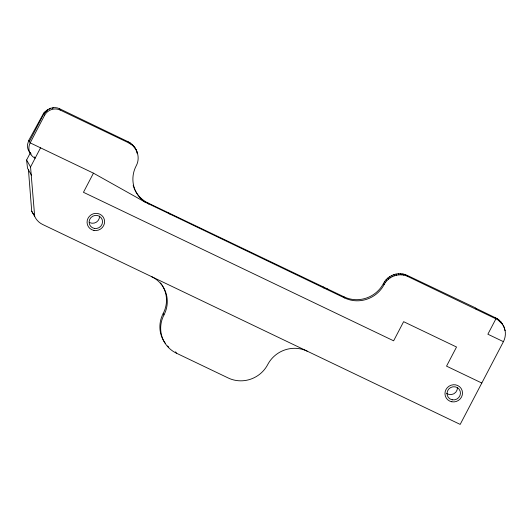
<?xml version="1.0" encoding="UTF-8"?>
<svg xmlns="http://www.w3.org/2000/svg" width="532" height="532" viewBox="0 0 532 532"><rect width="100%" height="100%" fill="white"/><g stroke="black" fill="none" stroke-linecap="round" stroke-linejoin="round"><path stroke-width="0.8" d="M475.635 308.154L497.307 318.701L500.685 321.627L502.673 324.507L497.939 319.812L407.805 276.487C399.386 272.324 388.327 276.208 384.131 284.547A29.513 28.409 -29.6 0 1 344.683 297.98L145.349 202.26A29.513 28.409 -29.6 0 1 136.199 165.831C140.9 157.379 136.704 145.848 128.119 141.758L59.491 108.701C53.719 105.881 47.135 108.821 43.444 113.595L28.755 140.368L27.465 144.684A11.804 11.365 -29.6 0 0 31.208 154.014M30.444 152.677L26.6 160.026L27.511 168.212L28.455 169.881L31.707 211.164L34.7 216.444A17.709 17.044 -29.6 0 0 42.633 224.477L460.18 424.403L503.432 341.67C506.065 336.636 506.112 330.239 503.146 325.338L504.609 328.517M29.386 141.479L43.71 114.074L45.466 111.567M134.809 147.564L135.441 148.674L132.501 145.329L128.751 142.869L60.282 110.084A11.804 11.365 -29.6 0 0 44.502 115.457L30.178 142.869A11.804 11.365 -29.6 0 0 35.145 158.177L34.427 156.92M34.7 216.444L30.543 166.968L40.545 147.836M145.349 202.26L93.452 173.166L83.451 192.298L393.627 340.812L403.628 321.68L456.536 347.017L446.534 366.149L481.806 383.033M134.995 190.09A29.513 28.409 -29.6 0 0 147.989 202.991L344.051 296.869A29.513 28.409 -29.6 0 0 383.499 283.436C387.695 275.097 398.754 271.207 407.173 275.377L475.482 307.882L476.266 309.265M44.502 115.457L43.444 113.595L47.807 109.565M43.757 113.748L43.444 113.595L47.335 110.663M49.276 109.193L50.573 108.215M43.444 113.595L44.794 112.797M52.229 108.402L53.579 107.597M503.432 341.67L487.871 334.216L495.917 318.828L495.285 317.717M93.452 173.166L30.178 142.869L28.755 140.368M175.607 351.785L176.398 353.175L228.268 378.006A29.513 28.409 -29.6 0 0 267.716 364.573A29.513 28.409 -29.6 0 1 307.163 351.133M502.042 323.396L503.777 326.449M26.6 160.026L30.543 166.968M500.685 321.627L501.317 322.738M499.096 320.051L499.728 321.162M504.522 329.574L505.154 330.685M497.307 318.701L497.939 319.812M407.173 275.377L407.805 276.487M405.071 274.532L405.703 275.643M402.87 273.973L403.495 275.084M400.596 273.701L401.228 274.818M398.302 273.727L398.933 274.838M396.021 274.047L396.653 275.157M393.793 274.652L394.425 275.762M391.652 275.529L392.284 276.64M389.643 276.68L390.269 277.79M387.788 278.07L388.42 279.18M386.132 279.672L386.764 280.783M384.689 281.475L385.321 282.585M383.499 283.436L384.131 284.547M344.051 296.869L344.683 297.98M326.801 288.337L327.433 289.448M323.303 286.941L323.935 288.051M136.544 150.609L135.913 149.499L137.376 152.684M133.452 145.788L134.084 146.899M131.87 144.219L132.501 145.329M130.081 142.862L130.712 143.972M168.737 212.926L169.362 214.037M128.119 141.758L128.751 142.869M147.989 202.991L148.621 204.102M59.491 108.701L60.282 110.084M162.373 285.604A29.513 28.409 -29.6 0 1 163.191 313.514L163.982 314.897A29.513 28.409 -29.6 0 0 176.398 353.175M28.455 169.881L31.454 175.154M136.924 152.292L137.289 153.741M151.56 276.627A29.513 28.409 -29.6 0 1 163.982 314.897M160.471 282.918A29.513 28.409 -29.6 0 1 161.928 284.913M168.744 347.143A29.513 28.409 -29.6 0 1 167.56 345.98M165.405 343.453A29.513 28.409 -29.6 0 1 163.191 313.514M34.46 215.34A17.709 17.044 -29.6 0 1 31.707 211.164M134.676 189.419A29.513 28.409 -29.6 0 1 133.845 187.344M133.605 186.639A29.513 28.409 -29.6 0 1 133.186 185.209M99.557 216.178A6.79 6.537 -29.6 0 1 89.728 222.622M457.454 387.542A6.79 6.537 -29.6 0 1 446.634 393.401M451.828 401.773A8.851 8.525 -29.6 0 0 462.102 390.468A8.851 8.525 -29.6 0 0 447.266 387.715A8.851 8.525 -29.6 0 0 451.828 401.773M93.931 230.409A8.851 8.525 -29.6 0 0 104.206 219.104A8.851 8.525 -29.6 0 0 89.369 216.344A8.851 8.525 -29.6 0 0 93.931 230.409M452.273 399.805A6.79 6.537 -29.6 0 0 460.147 391.133A6.79 6.537 -29.6 0 0 448.775 389.018A6.79 6.537 -29.6 0 0 452.273 399.805M94.377 228.434A6.79 6.537 -29.6 0 0 102.25 219.769A6.79 6.537 -29.6 0 0 90.879 217.655A6.79 6.537 -29.6 0 0 94.377 228.434"/></g></svg>
